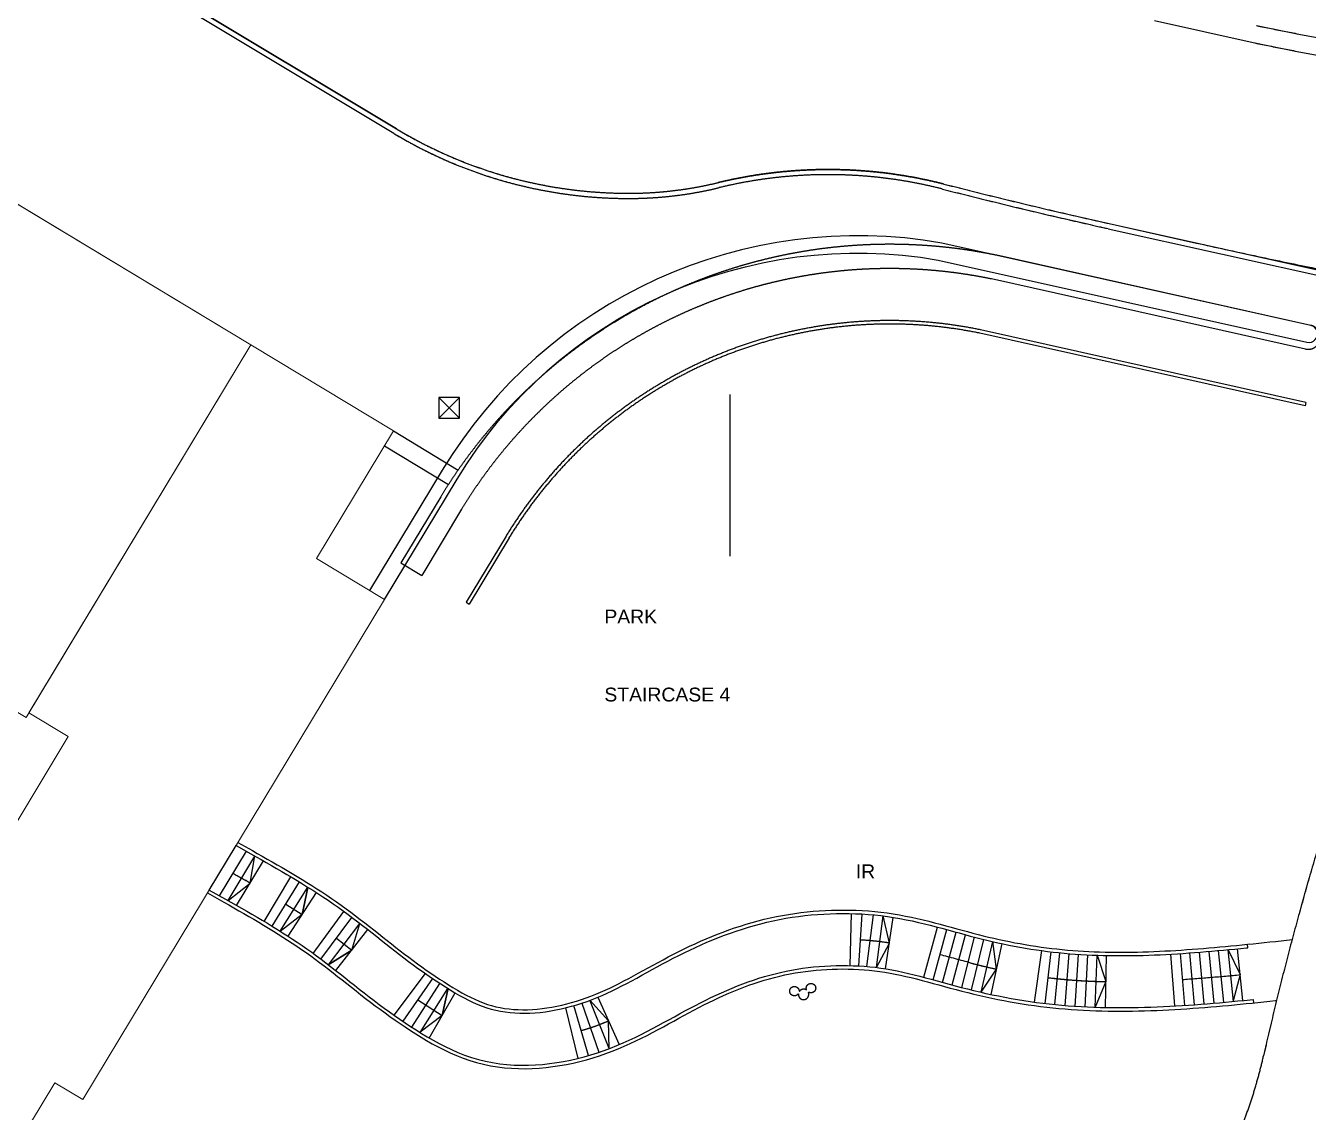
# Model space of a CAD drawing. Header units: millimetres. Extents: x 833576263 to 1668046980, y 817519639 to 1636103653.
# Drawn here: x 834183811 to 834220814, y 817874193 to 817905548 of the extents above; entities that cross this region are included whole.
import ezdxf

# ---------------------------------------------------------------- set-up
doc = ezdxf.new("R2010")
doc.units = ezdxf.units.MM
doc.header["$LTSCALE"] = 100
doc.header["$MEASUREMENT"] = 0
doc.linetypes.add('C160$0$Hidden', pattern=[9.525, 6.35, -3.175])
doc.linetypes.add('R_WKCD_PARK$0$IMPORT-ACAD_ISO02W100 _3_', pattern=[30, 24, -6])
for name, color, linetype in [('C160$0$+C160', 6, 'C160$0$Hidden'), ('R_site$0$000-structure-b', 3, 'Continuous'), ('R_Text for GBP from DLN$0$base plan(mm)$0$DLN040__', 7, 'Continuous'), ('R_Text for GBP from DLN$0$programme(mm)$0$DLN040_1', 7, 'Continuous'), ('T-TITL', 7, 'Continuous'), ('X-REF', 7, 'Continuous')]:
    doc.layers.add(name, color=color, linetype=linetype)
for name, color, linetype, lineweight in [('R_site$0$000-Architecture boundary', 2, 'Continuous', 0), ('R_WKCD_PARK$0$000-PAV-Concrete-b', 1, 'Continuous', 25), ('R_WKCD_PARK$0$PAV-ramp_stairs-b', 10, 'Continuous', 13), ('R_WKCD_PARK$0$PAV-ramp_stairs-l', 130, 'R_WKCD_PARK$0$IMPORT-ACAD_ISO02W100 _3_', 25), ('R_WKCD_PARK$0$PAV-secondary path-b', 6, 'Continuous', 18)]:
    doc.layers.add(name, color=color, linetype=linetype, lineweight=lineweight)
doc.styles.add('R_Text for GBP from DLN$0$base plan(mm)$0$Standard', font='arial.ttf')
doc.styles.add('R_Text for GBP from DLN$0$base plan(mm)$0$SWIS721 LT', font='swiss.ttf')
doc.styles.add('R_Text for GBP from DLN$0$programme(mm)$0$SWIS721 LT', font='swiss.ttf')
doc.dimstyles.new('R_Text for GBP from DLN$0$base plan(mm)$0$Standard', dxfattribs={"dimtxt": 0.35, "dimasz": 0.2, "dimexe": 0.2, "dimexo": 0.2, "dimgap": 0.09, "dimtad": 0, "dimtoh": 1, "dimdec": 4, "dimzin": 0, "dimdsep": 46, "dimtxsty": 'R_Text for GBP from DLN$0$base plan(mm)$0$Standard', "dimcen": 0.09, "dimadec": 0, "dimazin": 0, "dimtfac": 1, "dimtdec": 4, "dimtofl": 0, "dimtmove": 0, "dimatfit": 3, "dimfxl": 1, "dimtolj": 1, "dimtzin": 0, "dimarcsym": 0})

# ---------------------------------------------------------------- blocks, each defined once
blk = doc.blocks.new('R_site$0$architecture 2')
at = {"layer": 'R_site$0$000-Architecture boundary', "color": 3}
blk.add_lwpolyline([(834194.162, 817888.988), (834185.458, 817874.56), (834184.649, 817875.049), (834171.038, 817852.487), (834160.163, 817859.047), (834153.293, 817847.659), (834142.204, 817854.348), (834145.562, 817859.914), (834129.798, 817869.425), (834120.431, 817875.075), (834124.409, 817881.668), (834148.481, 817921.57), (834160.039, 817914.597), (834161.929, 817913.456), (834168.739, 817909.348), (834170.058, 817908.552), (834194.419, 817893.856), (834192.197, 817890.174)], close=True, dxfattribs=at)
at = {"layer": 'R_site$0$000-Architecture boundary'}
for points in [[(834190.309, 817896.335), (834183.903, 817885.718), (834185.038, 817885.033), (834182.119, 817880.195), (834182.997, 817879.666), (834169.359, 817857.061), (834125.52, 817883.509), (834145.149, 817916.047), (834166.727, 817903.029), (834170.058, 817908.552)], [(834190.309, 817896.335), (834183.826, 817885.589), (834171.068, 817893.286), (834177.551, 817904.032)]]:
    blk.add_lwpolyline(points, close=True, dxfattribs=at)
at = {"layer": 'R_site$0$000-structure-b'}
blk.add_lwpolyline([(834194.162, 817888.988), (834196.257, 817892.461, -0.309568), (834210.139, 817898.786), (834220.774, 817896.413, 1), (834220.883, 817896.901), (834210.237, 817899.276, 0.309798), (834195.829, 817892.719), (834193.734, 817889.247)], format="xyb", dxfattribs=at)
blk = doc.blocks.new('R_site')
at = {"xscale": 1000, "yscale": 1000, "zscale": 1000}
blk.add_blockref('R_site$0$architecture 2', (0, 0), dxfattribs=at)
blk = doc.blocks.new('R_WKCD_PARK')
for p, q in [((834194429, 817902440), (834167135, 817918840)), ((834194506, 817902569), (834167212, 817918969))]:
    blk.add_line(p, q)
for centre, radius, start, end in [((834201201, 817913712), 13000, 239.0001, 270.2332), ((834201201, 817913712), 13150, 239.0001, 270.2332), ((834206960, 817887898), 13500, 75.6757, 103.5984), ((834206960, 817887898), 13350, 75.6757, 103.5984), ((834201210, 817911670), 10957, 270.2332, 283.5984), ((834201210, 817911670), 11107, 270.2332, 283.5984)]:
    blk.add_arc(centre, radius, start, end)
at = {"layer": 'R_WKCD_PARK$0$000-PAV-Concrete-b'}
for p, q in [((834216380, 817905692), (834219218, 817905059)), ((834215040, 817899690), (834237647, 817894646)), ((834215073, 817899836), (834237679, 817894793)), ((834194419, 817893856), (834196285, 817892723)), ((834194159, 817893428), (834196006, 817892308))]:
    blk.add_line(p, q, dxfattribs=at)
for centre, radius, start, end in [((834244856, 818030386), 127422, 258.44057, 270.81328), ((834244856, 818030386), 127922, 258.43858, 270.81328), ((834250133, 818056973), 161150, 255.67567, 257.42225), ((834250133, 818056973), 161000, 255.67567, 257.42225)]:
    blk.add_arc(centre, radius, start, end, dxfattribs=at)
at = {"layer": 'R_WKCD_PARK$0$PAV-ramp_stairs-b'}
for p, q in [((834189106, 817880607), (834189882, 817881892)), ((834189405, 817880440), (834190180, 817881725)), ((834189649, 817880303), (834190425, 817881588)), ((834189893, 817880165), (834190668, 817881450)), ((834190693, 817879702), (834191460, 817880991)), ((834190925, 817879562), (834191708, 817880841)), ((834191155, 817879419), (834191954, 817880689)), ((834191383, 817879274), (834192198, 817880533)), ((834192108, 817878778), (834192992, 817879990)), ((834192327, 817878617), (834193224, 817879819)), ((834192544, 817878452), (834193453, 817879645)), ((834207596, 817878427), (834207632, 817879926)), ((834207847, 817878418), (834207941, 817879915)), ((834208077, 817878402), (834208269, 817879891)), ((834208356, 817878373), (834208548, 817879861)), ((834208616, 817878336), (834208841, 817879819)), ((834192760, 817878284), (834193678, 817879470)), ((834209726, 817878089), (834210114, 817879538)), ((834209995, 817878017), (834210386, 817879465)), ((834210263, 817877943), (834210658, 817879390)), ((834210537, 817877869), (834210925, 817879318)), ((834210816, 817877795), (834211187, 817879248)), ((834211094, 817877725), (834211452, 817879181)), ((834211374, 817877658), (834211717, 817879118)), ((834211661, 817877595), (834211977, 817879061)), ((834212919, 817877374), (834213122, 817878860)), ((834217941, 817878836), (834218085, 817877343)), ((834218217, 817878860), (834218367, 817877368)), ((834218494, 817878886), (834218647, 817877394)), ((834218927, 817877421), (834218772, 817878913)), ((834213386, 817878826), (834213210, 817877336)), ((834213503, 817877304), (834213650, 817878797)), ((834213797, 817877277), (834213914, 817878773)), ((834214083, 817877255), (834214185, 817878752)), ((834214378, 817877238), (834214450, 817878736)), ((834214665, 817877226), (834214722, 817878725)), ((834214958, 817877218), (834214989, 817878718)), ((834216838, 817878758), (834216953, 817877262)), ((834217114, 817878774), (834217237, 817877279)), ((834217389, 817878793), (834217520, 817877299)), ((834217665, 817878814), (834217803, 817877320)), ((834194440, 817876998), (834195343, 817878197)), ((834195550, 817878053), (834194693, 817876822)), ((834194949, 817876651), (834195760, 817877914)), ((834195194, 817876495), (834195987, 817877768)), ((834195456, 817876337), (834196204, 817877637)), ((834200641, 817876031), (834200089, 817877427)), ((834200318, 817877516), (834200934, 817876148)), ((834199388, 817877209), (834199740, 817875750)), ((834200044, 817875832), (834199624, 817877272)), ((834199858, 817877345), (834200345, 817875926))]:
    blk.add_line(p, q, dxfattribs=at)
at = {"layer": 'R_WKCD_PARK$0$PAV-ramp_stairs-l'}
for p, q in [((834191791, 817879904), (834191152, 817879414)), ((834193219, 817878876), (834193451, 817879642)), ((834195830, 817876986), (834195192, 817876511))]:
    blk.add_line(p, q, dxfattribs=at)
at = {"layer": 'R_WKCD_PARK$0$PAV-ramp_stairs-l', "flags": 128}
for points in [[(834189651, 817880305), (834190283, 817880810), (834190426, 817881590)], [(834191316, 817880200), (834191791, 817879904), (834191951, 817880684)], [(834208356, 817878373), (834208729, 817879077), (834208548, 817879861)], [(834192776, 817879219), (834193219, 817878876), (834192541, 817878449)], [(834211374, 817877658), (834211818, 817878326), (834211717, 817879118)], [(834218493, 817878904), (834218850, 817878166), (834218646, 817877412)], [(834214722, 817878725), (834214973, 817877965), (834214665, 817877226)], [(834195122, 817877438), (834195830, 817876986), (834196002, 817877773)], [(834200641, 817876031), (834200626, 817876832), (834200089, 817877427)]]:
    blk.add_lwpolyline(points, dxfattribs=at)
at = {"layer": 'R_WKCD_PARK$0$PAV-ramp_stairs-l'}
for centre, radius, start, end in [((834170313, 817845679), 40408, 60.3844, 61.1786), ((834207377, 817870102), 9078, 82.098, 86.7367), ((834207008, 817868655), 10564, 80.6258, 81.1958), ((834187289, 817792188), 89532, 74.59005, 75.17965), ((834215286, 817894636), 16675, 255.3904, 257.9974), ((834213591, 817931237), 53331, 273.8538, 275.659), ((834215286, 817894636), 16675, 263.1533, 268.9261), ((834198275, 817882222), 5880, 285.3753, 293.5643)]:
    blk.add_arc(centre, radius, start, end, dxfattribs=at)
at = {"layer": 'R_WKCD_PARK$0$PAV-secondary path-b'}
blk.add_line((834219226, 817877450), (834219236, 817877350), dxfattribs=at)
at = {"layer": 'R_WKCD_PARK$0$PAV-secondary path-b', "flags": 128}
for points in [[(834189882, 817881892), (834190308, 817881653), (834190456, 817881570), (834190604, 817881486), (834190753, 817881402), (834190902, 817881317), (834191051, 817881231), (834191201, 817881144), (834191350, 817881056), (834191499, 817880968), (834191648, 817880878), (834191797, 817880786), (834191945, 817880694), (834192093, 817880600), (834192241, 817880505), (834192388, 817880409), (834192534, 817880311), (834192680, 817880211), (834192825, 817880110), (834192969, 817880007), (834193112, 817879902), (834193254, 817879797), (834193394, 817879691), (834193532, 817879584), (834193668, 817879478), (834193803, 817879371), (834193937, 817879265), (834194070, 817879160), (834194202, 817879056), (834194333, 817878952), (834194463, 817878850), (834194594, 817878749), (834194724, 817878649), (834194855, 817878550), (834194986, 817878453), (834195117, 817878357), (834195249, 817878262), (834195382, 817878169), (834195515, 817878077), (834195649, 817877987), (834195784, 817877898), (834195919, 817877811), (834196055, 817877727), (834196190, 817877646), (834196324, 817877568), (834196458, 817877495), (834196590, 817877427), (834196723, 817877364), (834196854, 817877307), (834196984, 817877256), (834197114, 817877211), (834197243, 817877172), (834197375, 817877139), (834197509, 817877111), (834197645, 817877089), (834197784, 817877072), (834197925, 817877060), (834198068, 817877054), (834198213, 817877052), (834198359, 817877056), (834198507, 817877065), (834198656, 817877078), (834198806, 817877097), (834198957, 817877119), (834199108, 817877147), (834199259, 817877178), (834199410, 817877214), (834199560, 817877254), (834199710, 817877297), (834199858, 817877345), (834200006, 817877396), (834200152, 817877450), (834200296, 817877507), (834200440, 817877568), (834200583, 817877632), (834200726, 817877698), (834200868, 817877768), (834201011, 817877840), (834201154, 817877914), (834201298, 817877990), (834201442, 817878068), (834201587, 817878148), (834201734, 817878229), (834201882, 817878310), (834202031, 817878392), (834202183, 817878475), (834202336, 817878557), (834202492, 817878639), (834202650, 817878720), (834202809, 817878799), (834202971, 817878877), (834203134, 817878953), (834203298, 817879028), (834203464, 817879100), (834203631, 817879170), (834203799, 817879237), (834203969, 817879302), (834204140, 817879365), (834204312, 817879425), (834204486, 817879482), (834204661, 817879536), (834204838, 817879587), (834205016, 817879635), (834205195, 817879679), (834205374, 817879720), (834205555, 817879758), (834205737, 817879791), (834205920, 817879821), (834206103, 817879847), (834206285, 817879869), (834206468, 817879888), (834206651, 817879903), (834206834, 817879914), (834207017, 817879922), (834207199, 817879927), (834207382, 817879929), (834207564, 817879928), (834207748, 817879923), (834207931, 817879916), (834208115, 817879904), (834208300, 817879888), (834208485, 817879869), (834208669, 817879845), (834208851, 817879817), (834209032, 817879786), (834209211, 817879752), (834209389, 817879715), (834209564, 817879675), (834209737, 817879634), (834209908, 817879591), (834210077, 817879547), (834210245, 817879503), (834210411, 817879458), (834210576, 817879413), (834210739, 817879368), (834210901, 817879324), (834211061, 817879281), (834211221, 817879239), (834211380, 817879199), (834211538, 817879160), (834211697, 817879123), (834211855, 817879087), (834212014, 817879053), (834212173, 817879020), (834212332, 817878989), (834212491, 817878960), (834212650, 817878932), (834212810, 817878906), (834212969, 817878882), (834213129, 817878859), (834213289, 817878838), (834213449, 817878819), (834213609, 817878801), (834213769, 817878785), (834213930, 817878771), (834214091, 817878759), (834214252, 817878748), (834214413, 817878738), (834214575, 817878730), (834214738, 817878724), (834214900, 817878720), (834215063, 817878716), (834215226, 817878714), (834215390, 817878714), (834215554, 817878714), (834215718, 817878716), (834215882, 817878719), (834216046, 817878723), (834216211, 817878729), (834216376, 817878735), (834216541, 817878742), (834216706, 817878750), (834216871, 817878759), (834217037, 817878769), (834217202, 817878780), (834217368, 817878791), (834217533, 817878804), (834217699, 817878816), (834217865, 817878830), (834218031, 817878844), (834218198, 817878859), (834218364, 817878874), (834218531, 817878889), (834218697, 817878905), (834218864, 817878922), (834219031, 817878938), (834219070, 817878942)], [(834189933, 817881978), (834190351, 817881744), (834190493, 817881664), (834190636, 817881583), (834190779, 817881502), (834190922, 817881421), (834191065, 817881338), (834191209, 817881255), (834191353, 817881171), (834191496, 817881086), (834191640, 817880999), (834191783, 817880912), (834191927, 817880824), (834192070, 817880734), (834192212, 817880643), (834192354, 817880551), (834192496, 817880457), (834192637, 817880362), (834192777, 817880265), (834192917, 817880167), (834193056, 817880068), (834193193, 817879967), (834193330, 817879865), (834193465, 817879762), (834193598, 817879660), (834193729, 817879557), (834193859, 817879455), (834193988, 817879353), (834194115, 817879252), (834194242, 817879152), (834194367, 817879052), (834194493, 817878954), (834194618, 817878857), (834194742, 817878761), (834194867, 817878666), (834194992, 817878573), (834195118, 817878481), (834195243, 817878390), (834195369, 817878300), (834195496, 817878212), (834195623, 817878125), (834195751, 817878039), (834195880, 817877954), (834196009, 817877872), (834196137, 817877793), (834196266, 817877717), (834196393, 817877644), (834196519, 817877576), (834196644, 817877513), (834196768, 817877454), (834196891, 817877400), (834197013, 817877352), (834197134, 817877309), (834197254, 817877273), (834197375, 817877241), (834197500, 817877214), (834197626, 817877193), (834197755, 817877176), (834197885, 817877163), (834198018, 817877156), (834198153, 817877152), (834198290, 817877154), (834198428, 817877160), (834198568, 817877170), (834198708, 817877185), (834198850, 817877204), (834198992, 817877227), (834199134, 817877254), (834199277, 817877285), (834199419, 817877320), (834199561, 817877358), (834199702, 817877400), (834199842, 817877445), (834199981, 817877493), (834200119, 817877544), (834200256, 817877599), (834200393, 817877656), (834200528, 817877717), (834200664, 817877780), (834200799, 817877845), (834200935, 817877913), (834201071, 817877984), (834201208, 817878056), (834201346, 817878130), (834201484, 817878206), (834201624, 817878283), (834201766, 817878360), (834201909, 817878439), (834202053, 817878518), (834202200, 817878597), (834202349, 817878676), (834202500, 817878755), (834202653, 817878832), (834202808, 817878909), (834202964, 817878984), (834203122, 817879058), (834203281, 817879129), (834203441, 817879199), (834203603, 817879266), (834203766, 817879332), (834203930, 817879395), (834204096, 817879455), (834204263, 817879513), (834204431, 817879569), (834204601, 817879622), (834204771, 817879672), (834204943, 817879719), (834205117, 817879763), (834205291, 817879804), (834205467, 817879841), (834205643, 817879875), (834205820, 817879906), (834205997, 817879933), (834206174, 817879957), (834206352, 817879977), (834206529, 817879993), (834206706, 817880007), (834206883, 817880017), (834207060, 817880024), (834207236, 817880029), (834207414, 817880030), (834207591, 817880028), (834207769, 817880023), (834207947, 817880015), (834208126, 817880003), (834208305, 817879988), (834208484, 817879969), (834208663, 817879947), (834208840, 817879920), (834209016, 817879891), (834209190, 817879858), (834209362, 817879823), (834209532, 817879785), (834209700, 817879746), (834209866, 817879705), (834210030, 817879663), (834210193, 817879620), (834210353, 817879577), (834210512, 817879534), (834210670, 817879491), (834210826, 817879448), (834210980, 817879407), (834211134, 817879366), (834211286, 817879326), (834211438, 817879288), (834211589, 817879251), (834211740, 817879216), (834211891, 817879182), (834212042, 817879149), (834212194, 817879118), (834212346, 817879088), (834212497, 817879060), (834212649, 817879034), (834212801, 817879009), (834212953, 817878985), (834213106, 817878963), (834213258, 817878943), (834213410, 817878924), (834213563, 817878907), (834213716, 817878891), (834213869, 817878877), (834214022, 817878864), (834214176, 817878853), (834214330, 817878843), (834214484, 817878835), (834214639, 817878828), (834214794, 817878823), (834214949, 817878818), (834215105, 817878816), (834215261, 817878814), (834215417, 817878814), (834215573, 817878814), (834215730, 817878816), (834215887, 817878819), (834216044, 817878823), (834216202, 817878828), (834216359, 817878834), (834216517, 817878841), (834216675, 817878849), (834216833, 817878857), (834216991, 817878867), (834217150, 817878877), (834217308, 817878887), (834217467, 817878899), (834217626, 817878911), (834217785, 817878924), (834217944, 817878937), (834218103, 817878951), (834218262, 817878965), (834218422, 817878980), (834218582, 817878995), (834218741, 817879010), (834218901, 817879026), (834219062, 817879042), (834219222, 817879058), (834219383, 817879075), (834219544, 817879092), (834219705, 817879109), (834219866, 817879126), (834220345, 817879176)], [(834189055, 817880522), (834189524, 817880258), (834189671, 817880176), (834189817, 817880093), (834189962, 817880011), (834190107, 817879928), (834190251, 817879846), (834190394, 817879763), (834190536, 817879679), (834190677, 817879595), (834190817, 817879510), (834190957, 817879425), (834191095, 817879338), (834191233, 817879252), (834191369, 817879164), (834191504, 817879075), (834191638, 817878985), (834191771, 817878894), (834191902, 817878802), (834192033, 817878709), (834192163, 817878614), (834192292, 817878518), (834192421, 817878420), (834192551, 817878320), (834192681, 817878219), (834192811, 817878116), (834192943, 817878012), (834193075, 817877907), (834193209, 817877801), (834193343, 817877695), (834193479, 817877588), (834193616, 817877482), (834193755, 817877376), (834193895, 817877271), (834194035, 817877166), (834194178, 817877062), (834194321, 817876959), (834194466, 817876857), (834194612, 817876756), (834194761, 817876656), (834194911, 817876557), (834195063, 817876459), (834195219, 817876362), (834195378, 817876266), (834195542, 817876172), (834195709, 817876081), (834195882, 817875993), (834196059, 817875909), (834196241, 817875829), (834196429, 817875756), (834196622, 817875689), (834196818, 817875630), (834197017, 817875579), (834197218, 817875537), (834197420, 817875505), (834197621, 817875480), (834197823, 817875463), (834198024, 817875454), (834198226, 817875452), (834198426, 817875457), (834198626, 817875469), (834198825, 817875487), (834199022, 817875511), (834199219, 817875540), (834199414, 817875576), (834199608, 817875616), (834199800, 817875662), (834199990, 817875712), (834200178, 817875767), (834200363, 817875826), (834200546, 817875890), (834200726, 817875956), (834200903, 817876027), (834201077, 817876100), (834201248, 817876176), (834201415, 817876254), (834201579, 817876334), (834201740, 817876415), (834201898, 817876497), (834202053, 817876580), (834202207, 817876663), (834202357, 817876745), (834202506, 817876827), (834202653, 817876908), (834202799, 817876988), (834202943, 817877067), (834203087, 817877144), (834203230, 817877219), (834203372, 817877292), (834203515, 817877363), (834203659, 817877432), (834203803, 817877500), (834203947, 817877565), (834204092, 817877628), (834204238, 817877689), (834204384, 817877748), (834204530, 817877804), (834204677, 817877858), (834204825, 817877909), (834204972, 817877957), (834205120, 817878003), (834205268, 817878046), (834205417, 817878086), (834205565, 817878123), (834205714, 817878156), (834205862, 817878187), (834206011, 817878215), (834206161, 817878239), (834206311, 817878261), (834206462, 817878279), (834206614, 817878294), (834206767, 817878307), (834206921, 817878317), (834207075, 817878324), (834207230, 817878328), (834207385, 817878330), (834207539, 817878328), (834207693, 817878324), (834207847, 817878318), (834207999, 817878308), (834208149, 817878295), (834208299, 817878279), (834208448, 817878260), (834208597, 817878237), (834208746, 817878211), (834208897, 817878183), (834209048, 817878151), (834209202, 817878117), (834209357, 817878080), (834209513, 817878041), (834209671, 817878000), (834209830, 817877957), (834209991, 817877914), (834210154, 817877870), (834210318, 817877825), (834210484, 817877780), (834210651, 817877735), (834210821, 817877690), (834210992, 817877647), (834211164, 817877605), (834211337, 817877564), (834211510, 817877525), (834211684, 817877488), (834211858, 817877452), (834212033, 817877418), (834212208, 817877386), (834212383, 817877355), (834212559, 817877326), (834212736, 817877299), (834212912, 817877274), (834213089, 817877251), (834213266, 817877230), (834213443, 817877210), (834213620, 817877193), (834213798, 817877177), (834213975, 817877163), (834214153, 817877151), (834214330, 817877141), (834214507, 817877132), (834214684, 817877125), (834214861, 817877120), (834215037, 817877116), (834215214, 817877114), (834215390, 817877114), (834215566, 817877114), (834215742, 817877116), (834215917, 817877120), (834216092, 817877124), (834216267, 817877130), (834216441, 817877136), (834216616, 817877144), (834216789, 817877152), (834216963, 817877162), (834217136, 817877172), (834217309, 817877184), (834217482, 817877195), (834217654, 817877208), (834217826, 817877221), (834217998, 817877235), (834218169, 817877250), (834218340, 817877265), (834218511, 817877280), (834218682, 817877296), (834218852, 817877313), (834219022, 817877329), (834219192, 817877346), (834219362, 817877364), (834219531, 817877381), (834219700, 817877399), (834219869, 817877416), (834219897, 817877419)], [(834189106, 817880607), (834189580, 817880342), (834189733, 817880256), (834189885, 817880170), (834190037, 817880083), (834190188, 817879997), (834190338, 817879910), (834190488, 817879823), (834190636, 817879736), (834190784, 817879647), (834190931, 817879558), (834191076, 817879468), (834191221, 817879377), (834191364, 817879286), (834191507, 817879193), (834191648, 817879099), (834191788, 817879004), (834191927, 817878908), (834192064, 817878810), (834192200, 817878711), (834192336, 817878610), (834192471, 817878508), (834192607, 817878403), (834192743, 817878297), (834192880, 817878189), (834193017, 817878081), (834193155, 817877971), (834193295, 817877860), (834193436, 817877749), (834193577, 817877639), (834193720, 817877528), (834193865, 817877418), (834194010, 817877309), (834194157, 817877201), (834194306, 817877093), (834194455, 817876986), (834194607, 817876881), (834194760, 817876777), (834194915, 817876674), (834195072, 817876572), (834195232, 817876471), (834195396, 817876372), (834195564, 817876275), (834195736, 817876180), (834195913, 817876089), (834196094, 817876002), (834196281, 817875921), (834196473, 817875846), (834196671, 817875778), (834196872, 817875719), (834197076, 817875668), (834197282, 817875628), (834197488, 817875596), (834197694, 817875574), (834197901, 817875559), (834198107, 817875553), (834198313, 817875554), (834198519, 817875562), (834198723, 817875577), (834198927, 817875599), (834199130, 817875627), (834199331, 817875661), (834199531, 817875702), (834199728, 817875747), (834199924, 817875798), (834200118, 817875854), (834200310, 817875914), (834200499, 817875979), (834200685, 817876048), (834200868, 817876120), (834201048, 817876197), (834201224, 817876275), (834201396, 817876357), (834201566, 817876440), (834201732, 817876524), (834201895, 817876609), (834202056, 817876695), (834202214, 817876781), (834202370, 817876867), (834202525, 817876952), (834202678, 817877036), (834202830, 817877119), (834202981, 817877200), (834203131, 817877280), (834203280, 817877357), (834203430, 817877433), (834203580, 817877506), (834203732, 817877577), (834203884, 817877646), (834204037, 817877713), (834204190, 817877778), (834204344, 817877839), (834204498, 817877899), (834204653, 817877955), (834204809, 817878009), (834204965, 817878060), (834205121, 817878108), (834205278, 817878152), (834205434, 817878194), (834205591, 817878232), (834205748, 817878266), (834205906, 817878298), (834206064, 817878325), (834206222, 817878350), (834206382, 817878370), (834206542, 817878388), (834206703, 817878402), (834206865, 817878413), (834207028, 817878422), (834207191, 817878427), (834207354, 817878429), (834207518, 817878428), (834207681, 817878425), (834207843, 817878418), (834208003, 817878408), (834208163, 817878395), (834208321, 817878378), (834208479, 817878357), (834208636, 817878333), (834208794, 817878305), (834208953, 817878274), (834209114, 817878239), (834209276, 817878202), (834209440, 817878162), (834209604, 817878121), (834209770, 817878077), (834209938, 817878032), (834210107, 817877986), (834210278, 817877939), (834210450, 817877892), (834210624, 817877845), (834210800, 817877799), (834210977, 817877753), (834211156, 817877709), (834211335, 817877667), (834211515, 817877626), (834211695, 817877587), (834211876, 817877550), (834212057, 817877515), (834212239, 817877482), (834212421, 817877450), (834212604, 817877420), (834212787, 817877393), (834212970, 817877367), (834213153, 817877343), (834213337, 817877322), (834213521, 817877302), (834213705, 817877284), (834213889, 817877269), (834214073, 817877256), (834214257, 817877244), (834214441, 817877235), (834214625, 817877227), (834214809, 817877221), (834214992, 817877217), (834215175, 817877215), (834215358, 817877214), (834215541, 817877214), (834215724, 817877216), (834215906, 817877219), (834216088, 817877224), (834216270, 817877230), (834216452, 817877237), (834216633, 817877245), (834216814, 817877254), (834216994, 817877264), (834217174, 817877275), (834217354, 817877287), (834217534, 817877299), (834217713, 817877313), (834217892, 817877327), (834218071, 817877342), (834218249, 817877357), (834218427, 817877373), (834218605, 817877390), (834218783, 817877407), (834218960, 817877424), (834219137, 817877441), (834219226, 817877450)], [(834219070, 817878942), (834219060, 817879042), (834219060, 817879042)]]:
    blk.add_lwpolyline(points, dxfattribs=at)
at = {"layer": 'R_WKCD_PARK$0$PAV-secondary path-b'}
for centre, radius, start, end in [((834307274, 817856061), 89949, 154.21808, 167.30885), ((834206094, 817878847), 13765, 283.3667, 347.3089), ((834205877, 817877860), 16765, 331.3672, 347.8669)]:
    blk.add_arc(centre, radius, start, end, dxfattribs=at)
blk = doc.blocks.new('C160')
at = {"layer": 'C160$0$+C160'}
for p, q in [((834216.38, 817905.692), (834219.218, 817905.059)), ((834215.04, 817899.69), (834237.647, 817894.646)), ((834215.073, 817899.836), (834237.679, 817894.793)), ((834220.883, 817896.901), (834211.824, 817898.922)), ((834220.731, 817896.218), (834211.671, 817898.239)), ((834220.724, 817894.58), (834211.336, 817896.674)), ((834220.746, 817894.677), (834211.357, 817896.772)), ((834195.727, 817894.821), (834196.327, 817894.221)), ((834195.727, 817894.221), (834196.327, 817894.821)), ((834220.746, 817894.677), (834220.724, 817894.58)), ((834194.419, 817893.856), (834196.285, 817892.723)), ((834194.159, 817893.428), (834196.006, 817892.308)), ((834195.786, 817891.956), (834194.637, 817890.045)), ((834196.386, 817891.596), (834195.237, 817889.684)), ((834197.669, 817890.819), (834196.523, 817888.912)), ((834197.755, 817890.767), (834196.609, 817888.86)), ((834194.637, 817890.045), (834195.237, 817889.684)), ((834196.523, 817888.912), (834196.609, 817888.86))]:
    blk.add_line(p, q, dxfattribs=at)
at = {"layer": 'C160$0$+C160', "flags": 128}
blk.add_lwpolyline([(834194.506, 817902.569, 0.13713), (834201.254, 817900.712, 0.058383), (834203.786, 817901.019, -0.122442), (834210.3, 817900.978, 0.007621), (834215.073, 817899.836), (834217.587, 817899.275, 0.038691), (834244.511, 817895.421, 0.31164), (834269.346, 817910.287, 0.040968), (834277.294, 817932.38, 0.14434), (834277.109, 817940.353, -0.268021), (834278.827, 817948.27, 0.162716), (834282.431, 817956.452, 0.008292), (834282.793, 817961.225, -0.448218), (834319.9, 817990.558, 0.457869), (834347.016, 818012.708, -0.201212), (834361.771, 818045.376, -0.556126), (834375.139, 818042.082), (834374.299, 818054.161), (834370.752, 818059.543, 0.269114), (834341.019, 818012.87, -0.457869), (834320.938, 817996.468, 0.448218), (834276.804, 817961.58, -0.008292), (834276.457, 817957.005, -0.437169), (834267.016, 817949.767), (834242.235, 817954.591, 0.246462), (834229.682, 817950.831, -0.339689), (834212.144, 817948.727), (834209.579, 817943.238, -0.017138), (834213.731, 817941.122, -0.471782), (834216.013, 817928.829), (834215.31, 817927.991), (834219.906, 817924.135), (834234.755, 817941.83), (834231.881, 817944.242), (834233.364, 817945.991, -0.412648), (834244.748, 817946.956), (834250.934, 817941.765), (834254.555, 817946.08), (834265.228, 817944.003, -0.435219), (834271.501, 817933.943, -0.040968), (834263.885, 817912.773, -0.31164), (834244.899, 817901.409, -0.038691), (834218.894, 817905.131), (834216.38, 817905.692, -0.080556), (834170.302, 817924.112), (834156.903, 817932.163, -0.417001), (834154.171, 817943.344, 0.051318), (834163.382, 817962.509, -0.110939), (834168.087, 817969.907), (834172.88, 817974.68, -0.125049), (834176.312, 817976.712, -0.028198), (834169.042, 817979.326), (834163.853, 817974.158, 0.110939), (834157.737, 817964.541, -0.051318), (834149.058, 817946.483, 0.170095), (834147.082, 817937.371, -0.264959), (834143.998, 817929.966, 0.093167), (834140.781, 817926.349), (834131.426, 817910.779), (834136.569, 817907.689), (834145.505, 817922.562, -0.414211), (834156.62, 817925.333)], format="xyb", close=True, dxfattribs=at)
at = {"layer": 'C160$0$+C160'}
for points in [[(834210.263, 817900.833, 0.122442), (834203.821, 817900.874, -0.058383), (834201.255, 817900.562, -0.13713), (834194.429, 817902.44), (834167.135, 817918.84)], [(834210.3, 817900.978, 0.122442), (834203.786, 817901.019, -0.058383), (834201.254, 817900.712, -0.13713), (834194.506, 817902.569), (834167.212, 817918.969)], [(834219.323, 817905.548, 0.054039), (834246.665, 817902.976)], [(834219.218, 817905.059, 0.054047), (834246.672, 817902.476)], [(834209.276, 817865.455, 0.286472), (834219.522, 817875.823, -0.057181), (834226.279, 817895.185), (834229.289, 817894.513, 0.061658), (834222.267, 817874.337, -0.072118), (834220.591, 817869.827, 0.564382)], [(834189.793, 817881.082, -0.003465), (834190.282, 817880.809, -0.003465)], [(834207.894, 817879.165, -0.020243), (834208.625, 817879.094, -0.002487), (834208.729, 817879.077)], [(834210.191, 817878.741, -0.002573), (834211.08, 817878.501, 0.011376), (834211.818, 817878.326)], [(834217.175, 817878.027, 0.007877), (834218.85, 817878.166)], [(834213.298, 817878.081, 0.025194), (834214.973, 817877.965)]]:
    blk.add_lwpolyline(points, format="xyb", dxfattribs=at)
blk.add_lwpolyline([(834196.327, 817894.821), (834195.727, 817894.821), (834195.727, 817894.221), (834196.327, 817894.221)], close=True, dxfattribs=at)
for points in [[(834189.106, 817880.607), (834189.882, 817881.892)], [(834189.405, 817880.44), (834190.18, 817881.725)], [(834189.649, 817880.303), (834190.425, 817881.588)], [(834189.651, 817880.305), (834190.283, 817880.81), (834190.426, 817881.59)], [(834189.893, 817880.165), (834190.668, 817881.45)], [(834190.693, 817879.702), (834191.46, 817880.991)], [(834190.925, 817879.562), (834191.708, 817880.841)], [(834191.951, 817880.684), (834191.791, 817879.904), (834191.152, 817879.414)], [(834191.155, 817879.419), (834191.954, 817880.689)], [(834191.383, 817879.274), (834192.198, 817880.533)], [(834191.316, 817880.2), (834191.791, 817879.904)], [(834192.108, 817878.778), (834192.992, 817879.99)], [(834192.327, 817878.617), (834193.224, 817879.819)], [(834192.541, 817878.449), (834193.219, 817878.876), (834193.451, 817879.642)], [(834192.544, 817878.452), (834193.453, 817879.645)], [(834207.596, 817878.427), (834207.632, 817879.926)], [(834207.847, 817878.418), (834207.941, 817879.915)], [(834208.077, 817878.402), (834208.269, 817879.891)], [(834208.356, 817878.373), (834208.548, 817879.861)], [(834208.356, 817878.373), (834208.729, 817879.077), (834208.548, 817879.861)], [(834208.616, 817878.336), (834208.841, 817879.819)], [(834192.76, 817878.284), (834193.678, 817879.47)], [(834192.776, 817879.219), (834193.219, 817878.876)], [(834209.726, 817878.089), (834210.114, 817879.538)], [(834209.995, 817878.017), (834210.386, 817879.465)], [(834210.263, 817877.943), (834210.658, 817879.39)], [(834210.537, 817877.869), (834210.925, 817879.318)], [(834210.816, 817877.795), (834211.187, 817879.248)], [(834211.094, 817877.725), (834211.452, 817879.181)], [(834211.374, 817877.658), (834211.717, 817879.118)], [(834211.374, 817877.658), (834211.818, 817878.326), (834211.717, 817879.118)], [(834211.661, 817877.595), (834211.977, 817879.061)], [(834212.919, 817877.374), (834213.122, 817878.86)], [(834217.941, 817878.836), (834218.085, 817877.343)], [(834218.217, 817878.86), (834218.367, 817877.368)], [(834218.493, 817878.904), (834218.85, 817878.166), (834218.646, 817877.412)], [(834218.494, 817878.886), (834218.647, 817877.394)], [(834218.927, 817877.421), (834218.772, 817878.913)], [(834219.07, 817878.942), (834219.06, 817879.042), (834219.06, 817879.042)], [(834213.386, 817878.826), (834213.21, 817877.336)], [(834213.503, 817877.304), (834213.65, 817878.797)], [(834213.797, 817877.277), (834213.914, 817878.773)], [(834214.083, 817877.255), (834214.185, 817878.752)], [(834214.378, 817877.238), (834214.45, 817878.736)], [(834214.665, 817877.226), (834214.722, 817878.725)], [(834214.722, 817878.725), (834214.973, 817877.965), (834214.665, 817877.226)], [(834214.958, 817877.218), (834214.989, 817878.718)], [(834216.838, 817878.758), (834216.953, 817877.262)], [(834217.114, 817878.774), (834217.237, 817877.279)], [(834217.389, 817878.793), (834217.52, 817877.299)], [(834217.665, 817878.814), (834217.803, 817877.32)], [(834194.44, 817876.998), (834195.343, 817878.197)], [(834195.55, 817878.053), (834194.693, 817876.822)], [(834194.949, 817876.651), (834195.76, 817877.914)], [(834196.002, 817877.773), (834195.83, 817876.986), (834195.192, 817876.511)], [(834195.194, 817876.495), (834195.987, 817877.768)], [(834195.122, 817877.438), (834195.83, 817876.986)], [(834195.456, 817876.337), (834196.204, 817877.637)], [(834200.641, 817876.031), (834200.089, 817877.427)], [(834200.641, 817876.031), (834200.626, 817876.832), (834200.089, 817877.427)], [(834200.318, 817877.516), (834200.934, 817876.148)], [(834219.226, 817877.45), (834219.236, 817877.35)], [(834199.388, 817877.209), (834199.74, 817875.75)], [(834200.044, 817875.832), (834199.624, 817877.272)], [(834199.858, 817877.345), (834200.345, 817875.926)]]:
    blk.add_lwpolyline(points, dxfattribs=at)
at = {"layer": 'C160$0$+C160', "flags": 128}
for points in [[(834189.882, 817881.892), (834190.308, 817881.653), (834190.456, 817881.57), (834190.604, 817881.486), (834190.753, 817881.402), (834190.902, 817881.317), (834191.051, 817881.231), (834191.201, 817881.144), (834191.35, 817881.056), (834191.499, 817880.968), (834191.648, 817880.878), (834191.797, 817880.786), (834191.945, 817880.694), (834192.093, 817880.6), (834192.241, 817880.505), (834192.388, 817880.409), (834192.534, 817880.311), (834192.68, 817880.211), (834192.825, 817880.11), (834192.969, 817880.007), (834193.112, 817879.902), (834193.254, 817879.797), (834193.394, 817879.691), (834193.532, 817879.584), (834193.668, 817879.478), (834193.803, 817879.371), (834193.937, 817879.265), (834194.07, 817879.16), (834194.202, 817879.056), (834194.333, 817878.952), (834194.463, 817878.85), (834194.594, 817878.749), (834194.724, 817878.649), (834194.855, 817878.55), (834194.986, 817878.453), (834195.117, 817878.357), (834195.249, 817878.262), (834195.382, 817878.169), (834195.515, 817878.077), (834195.649, 817877.987), (834195.784, 817877.898), (834195.919, 817877.811), (834196.055, 817877.727), (834196.19, 817877.646), (834196.324, 817877.568), (834196.458, 817877.495), (834196.59, 817877.427), (834196.723, 817877.364), (834196.854, 817877.307), (834196.984, 817877.256), (834197.114, 817877.211), (834197.243, 817877.172), (834197.375, 817877.139), (834197.509, 817877.111), (834197.645, 817877.089), (834197.784, 817877.072), (834197.925, 817877.06), (834198.068, 817877.054), (834198.213, 817877.052), (834198.359, 817877.056), (834198.507, 817877.065), (834198.656, 817877.078), (834198.806, 817877.097), (834198.957, 817877.119), (834199.108, 817877.147), (834199.259, 817877.178), (834199.41, 817877.214), (834199.56, 817877.254), (834199.71, 817877.297), (834199.858, 817877.345), (834200.006, 817877.396), (834200.152, 817877.45), (834200.296, 817877.507), (834200.44, 817877.568), (834200.583, 817877.632), (834200.726, 817877.698), (834200.868, 817877.768), (834201.011, 817877.84), (834201.154, 817877.914), (834201.298, 817877.99), (834201.442, 817878.068), (834201.587, 817878.148), (834201.734, 817878.229), (834201.882, 817878.31), (834202.031, 817878.392), (834202.183, 817878.475), (834202.336, 817878.557), (834202.492, 817878.639), (834202.65, 817878.72), (834202.809, 817878.799), (834202.971, 817878.877), (834203.134, 817878.953), (834203.298, 817879.028), (834203.464, 817879.1), (834203.631, 817879.17), (834203.799, 817879.237), (834203.969, 817879.302), (834204.14, 817879.365), (834204.312, 817879.425), (834204.486, 817879.482), (834204.661, 817879.536), (834204.838, 817879.587), (834205.016, 817879.635), (834205.195, 817879.679), (834205.374, 817879.72), (834205.555, 817879.758), (834205.737, 817879.791), (834205.92, 817879.821), (834206.103, 817879.847), (834206.285, 817879.869), (834206.468, 817879.888), (834206.651, 817879.903), (834206.834, 817879.914), (834207.017, 817879.922), (834207.199, 817879.927), (834207.382, 817879.929), (834207.564, 817879.928), (834207.748, 817879.923), (834207.931, 817879.916), (834208.115, 817879.904), (834208.3, 817879.888), (834208.485, 817879.869), (834208.669, 817879.845), (834208.851, 817879.817), (834209.032, 817879.786), (834209.211, 817879.752), (834209.389, 817879.715), (834209.564, 817879.675), (834209.737, 817879.634), (834209.908, 817879.591), (834210.077, 817879.547), (834210.245, 817879.503), (834210.411, 817879.458), (834210.576, 817879.413), (834210.739, 817879.368), (834210.901, 817879.324), (834211.061, 817879.281), (834211.221, 817879.239), (834211.38, 817879.199), (834211.538, 817879.16), (834211.697, 817879.123), (834211.855, 817879.087), (834212.014, 817879.053), (834212.173, 817879.02), (834212.332, 817878.989), (834212.491, 817878.96), (834212.65, 817878.932), (834212.81, 817878.906), (834212.969, 817878.882), (834213.129, 817878.859), (834213.289, 817878.838), (834213.449, 817878.819), (834213.609, 817878.801), (834213.769, 817878.785), (834213.93, 817878.771), (834214.091, 817878.759), (834214.252, 817878.748), (834214.413, 817878.738), (834214.575, 817878.73), (834214.738, 817878.724), (834214.9, 817878.72), (834215.063, 817878.716), (834215.226, 817878.714), (834215.39, 817878.714), (834215.554, 817878.714), (834215.718, 817878.716), (834215.882, 817878.719), (834216.046, 817878.723), (834216.211, 817878.729), (834216.376, 817878.735), (834216.541, 817878.742), (834216.706, 817878.75), (834216.871, 817878.759), (834217.037, 817878.769), (834217.202, 817878.78), (834217.368, 817878.791), (834217.533, 817878.804), (834217.699, 817878.816), (834217.865, 817878.83), (834218.031, 817878.844), (834218.198, 817878.859), (834218.364, 817878.874), (834218.531, 817878.889), (834218.697, 817878.905), (834218.864, 817878.922), (834219.031, 817878.938), (834219.07, 817878.942)], [(834189.933, 817881.978), (834190.351, 817881.744), (834190.493, 817881.664), (834190.636, 817881.583), (834190.779, 817881.502), (834190.922, 817881.421), (834191.065, 817881.338), (834191.209, 817881.255), (834191.353, 817881.171), (834191.496, 817881.086), (834191.64, 817880.999), (834191.783, 817880.912), (834191.927, 817880.824), (834192.07, 817880.734), (834192.212, 817880.643), (834192.354, 817880.551), (834192.496, 817880.457), (834192.637, 817880.362), (834192.777, 817880.265), (834192.917, 817880.167), (834193.056, 817880.068), (834193.193, 817879.967), (834193.33, 817879.865), (834193.465, 817879.762), (834193.598, 817879.66), (834193.729, 817879.557), (834193.859, 817879.455), (834193.988, 817879.353), (834194.115, 817879.252), (834194.242, 817879.152), (834194.367, 817879.052), (834194.493, 817878.954), (834194.618, 817878.857), (834194.742, 817878.761), (834194.867, 817878.666), (834194.992, 817878.573), (834195.118, 817878.481), (834195.243, 817878.39), (834195.369, 817878.3), (834195.496, 817878.212), (834195.623, 817878.125), (834195.751, 817878.039), (834195.88, 817877.954), (834196.009, 817877.872), (834196.137, 817877.793), (834196.266, 817877.717), (834196.393, 817877.644), (834196.519, 817877.576), (834196.644, 817877.513), (834196.768, 817877.454), (834196.891, 817877.4), (834197.013, 817877.352), (834197.134, 817877.309), (834197.254, 817877.273), (834197.375, 817877.241), (834197.5, 817877.214), (834197.626, 817877.193), (834197.755, 817877.176), (834197.885, 817877.163), (834198.018, 817877.156), (834198.153, 817877.152), (834198.29, 817877.154), (834198.428, 817877.16), (834198.568, 817877.17), (834198.708, 817877.185), (834198.85, 817877.204), (834198.992, 817877.227), (834199.134, 817877.254), (834199.277, 817877.285), (834199.419, 817877.32), (834199.561, 817877.358), (834199.702, 817877.4), (834199.842, 817877.445), (834199.981, 817877.493), (834200.119, 817877.544), (834200.256, 817877.599), (834200.393, 817877.656), (834200.528, 817877.717), (834200.664, 817877.78), (834200.799, 817877.845), (834200.935, 817877.913), (834201.071, 817877.984), (834201.208, 817878.056), (834201.346, 817878.13), (834201.484, 817878.206), (834201.624, 817878.283), (834201.766, 817878.36), (834201.909, 817878.439), (834202.053, 817878.518), (834202.2, 817878.597), (834202.349, 817878.676), (834202.5, 817878.755), (834202.653, 817878.832), (834202.808, 817878.909), (834202.964, 817878.984), (834203.122, 817879.058), (834203.281, 817879.129), (834203.441, 817879.199), (834203.603, 817879.266), (834203.766, 817879.332), (834203.93, 817879.395), (834204.096, 817879.455), (834204.263, 817879.513), (834204.431, 817879.569), (834204.601, 817879.622), (834204.771, 817879.672), (834204.943, 817879.719), (834205.117, 817879.763), (834205.291, 817879.804), (834205.467, 817879.841), (834205.643, 817879.875), (834205.82, 817879.906), (834205.997, 817879.933), (834206.174, 817879.957), (834206.352, 817879.977), (834206.529, 817879.993), (834206.706, 817880.007), (834206.883, 817880.017), (834207.06, 817880.024), (834207.236, 817880.029), (834207.414, 817880.03), (834207.591, 817880.028), (834207.769, 817880.023), (834207.947, 817880.015), (834208.126, 817880.003), (834208.305, 817879.988), (834208.484, 817879.969), (834208.663, 817879.947), (834208.84, 817879.92), (834209.016, 817879.891), (834209.19, 817879.858), (834209.362, 817879.823), (834209.532, 817879.785), (834209.7, 817879.746), (834209.866, 817879.705), (834210.03, 817879.663), (834210.193, 817879.62), (834210.353, 817879.577), (834210.512, 817879.534), (834210.67, 817879.491), (834210.826, 817879.448), (834210.98, 817879.407), (834211.134, 817879.366), (834211.286, 817879.326), (834211.438, 817879.288), (834211.589, 817879.251), (834211.74, 817879.216), (834211.891, 817879.182), (834212.042, 817879.149), (834212.194, 817879.118), (834212.346, 817879.088), (834212.497, 817879.06), (834212.649, 817879.034), (834212.801, 817879.009), (834212.953, 817878.985), (834213.106, 817878.963), (834213.258, 817878.943), (834213.41, 817878.924), (834213.563, 817878.907), (834213.716, 817878.891), (834213.869, 817878.877), (834214.022, 817878.864), (834214.176, 817878.853), (834214.33, 817878.843), (834214.484, 817878.835), (834214.639, 817878.828), (834214.794, 817878.823), (834214.949, 817878.818), (834215.105, 817878.816), (834215.261, 817878.814), (834215.417, 817878.814), (834215.573, 817878.814), (834215.73, 817878.816), (834215.887, 817878.819), (834216.044, 817878.823), (834216.202, 817878.828), (834216.359, 817878.834), (834216.517, 817878.841), (834216.675, 817878.849), (834216.833, 817878.857), (834216.991, 817878.867), (834217.15, 817878.877), (834217.308, 817878.887), (834217.467, 817878.899), (834217.626, 817878.911), (834217.785, 817878.924), (834217.944, 817878.937), (834218.103, 817878.951), (834218.262, 817878.965), (834218.422, 817878.98), (834218.582, 817878.995), (834218.741, 817879.01), (834218.901, 817879.026), (834219.062, 817879.042), (834219.222, 817879.058), (834219.383, 817879.075), (834219.544, 817879.092), (834219.705, 817879.109), (834219.866, 817879.126), (834220.345, 817879.176)], [(834189.055, 817880.522), (834189.524, 817880.258), (834189.671, 817880.176), (834189.817, 817880.093), (834189.962, 817880.011), (834190.107, 817879.928), (834190.251, 817879.846), (834190.394, 817879.763), (834190.536, 817879.679), (834190.677, 817879.595), (834190.817, 817879.51), (834190.957, 817879.425), (834191.095, 817879.338), (834191.233, 817879.252), (834191.369, 817879.164), (834191.504, 817879.075), (834191.638, 817878.985), (834191.771, 817878.894), (834191.902, 817878.802), (834192.033, 817878.709), (834192.163, 817878.614), (834192.292, 817878.518), (834192.421, 817878.42), (834192.551, 817878.32), (834192.681, 817878.219), (834192.811, 817878.116), (834192.943, 817878.012), (834193.075, 817877.907), (834193.209, 817877.801), (834193.343, 817877.695), (834193.479, 817877.588), (834193.616, 817877.482), (834193.755, 817877.376), (834193.895, 817877.271), (834194.035, 817877.166), (834194.178, 817877.062), (834194.321, 817876.959), (834194.466, 817876.857), (834194.612, 817876.756), (834194.761, 817876.656), (834194.911, 817876.557), (834195.063, 817876.459), (834195.219, 817876.362), (834195.378, 817876.266), (834195.542, 817876.172), (834195.709, 817876.081), (834195.882, 817875.993), (834196.059, 817875.909), (834196.241, 817875.829), (834196.429, 817875.756), (834196.622, 817875.689), (834196.818, 817875.63), (834197.017, 817875.579), (834197.218, 817875.537), (834197.42, 817875.505), (834197.621, 817875.48), (834197.823, 817875.463), (834198.024, 817875.454), (834198.226, 817875.452), (834198.426, 817875.457), (834198.626, 817875.469), (834198.825, 817875.487), (834199.022, 817875.511), (834199.219, 817875.54), (834199.414, 817875.576), (834199.608, 817875.616), (834199.8, 817875.662), (834199.99, 817875.712), (834200.178, 817875.767), (834200.363, 817875.826), (834200.546, 817875.89), (834200.726, 817875.956), (834200.903, 817876.027), (834201.077, 817876.1), (834201.248, 817876.176), (834201.415, 817876.254), (834201.579, 817876.334), (834201.74, 817876.415), (834201.898, 817876.497), (834202.053, 817876.58), (834202.207, 817876.663), (834202.357, 817876.745), (834202.506, 817876.827), (834202.653, 817876.908), (834202.799, 817876.988), (834202.943, 817877.067), (834203.087, 817877.144), (834203.23, 817877.219), (834203.372, 817877.292), (834203.515, 817877.363), (834203.659, 817877.432), (834203.803, 817877.5), (834203.947, 817877.565), (834204.092, 817877.628), (834204.238, 817877.689), (834204.384, 817877.748), (834204.53, 817877.804), (834204.677, 817877.858), (834204.825, 817877.909), (834204.972, 817877.957), (834205.12, 817878.003), (834205.268, 817878.046), (834205.417, 817878.086), (834205.565, 817878.123), (834205.714, 817878.156), (834205.862, 817878.187), (834206.011, 817878.215), (834206.161, 817878.239), (834206.311, 817878.261), (834206.462, 817878.279), (834206.614, 817878.294), (834206.767, 817878.307), (834206.921, 817878.317), (834207.075, 817878.324), (834207.23, 817878.328), (834207.385, 817878.33), (834207.539, 817878.328), (834207.693, 817878.324), (834207.847, 817878.318), (834207.999, 817878.308), (834208.149, 817878.295), (834208.299, 817878.279), (834208.448, 817878.26), (834208.597, 817878.237), (834208.746, 817878.211), (834208.897, 817878.183), (834209.048, 817878.151), (834209.202, 817878.117), (834209.357, 817878.08), (834209.513, 817878.041), (834209.671, 817878), (834209.83, 817877.957), (834209.991, 817877.914), (834210.154, 817877.87), (834210.318, 817877.825), (834210.484, 817877.78), (834210.651, 817877.735), (834210.821, 817877.69), (834210.992, 817877.647), (834211.164, 817877.605), (834211.337, 817877.564), (834211.51, 817877.525), (834211.684, 817877.488), (834211.858, 817877.452), (834212.033, 817877.418), (834212.208, 817877.386), (834212.383, 817877.355), (834212.559, 817877.326), (834212.736, 817877.299), (834212.912, 817877.274), (834213.089, 817877.251), (834213.266, 817877.23), (834213.443, 817877.21), (834213.62, 817877.193), (834213.798, 817877.177), (834213.975, 817877.163), (834214.153, 817877.151), (834214.33, 817877.141), (834214.507, 817877.132), (834214.684, 817877.125), (834214.861, 817877.12), (834215.037, 817877.116), (834215.214, 817877.114), (834215.39, 817877.114), (834215.566, 817877.114), (834215.742, 817877.116), (834215.917, 817877.12), (834216.092, 817877.124), (834216.267, 817877.13), (834216.441, 817877.136), (834216.616, 817877.144), (834216.789, 817877.152), (834216.963, 817877.162), (834217.136, 817877.172), (834217.309, 817877.184), (834217.482, 817877.195), (834217.654, 817877.208), (834217.826, 817877.221), (834217.998, 817877.235), (834218.169, 817877.25), (834218.34, 817877.265), (834218.511, 817877.28), (834218.682, 817877.296), (834218.852, 817877.313), (834219.022, 817877.329), (834219.192, 817877.346), (834219.362, 817877.364), (834219.531, 817877.381), (834219.7, 817877.399), (834219.869, 817877.416), (834219.897, 817877.419)], [(834189.106, 817880.607), (834189.58, 817880.342), (834189.733, 817880.256), (834189.885, 817880.17), (834190.037, 817880.083), (834190.188, 817879.997), (834190.338, 817879.91), (834190.488, 817879.823), (834190.636, 817879.736), (834190.784, 817879.647), (834190.931, 817879.558), (834191.076, 817879.468), (834191.221, 817879.377), (834191.364, 817879.286), (834191.507, 817879.193), (834191.648, 817879.099), (834191.788, 817879.004), (834191.927, 817878.908), (834192.064, 817878.81), (834192.2, 817878.711), (834192.336, 817878.61), (834192.471, 817878.508), (834192.607, 817878.403), (834192.743, 817878.297), (834192.88, 817878.189), (834193.017, 817878.081), (834193.155, 817877.971), (834193.295, 817877.86), (834193.436, 817877.749), (834193.577, 817877.639), (834193.72, 817877.528), (834193.865, 817877.418), (834194.01, 817877.309), (834194.157, 817877.201), (834194.306, 817877.093), (834194.455, 817876.986), (834194.607, 817876.881), (834194.76, 817876.777), (834194.915, 817876.674), (834195.072, 817876.572), (834195.232, 817876.471), (834195.396, 817876.372), (834195.564, 817876.275), (834195.736, 817876.18), (834195.913, 817876.089), (834196.094, 817876.002), (834196.281, 817875.921), (834196.473, 817875.846), (834196.671, 817875.778), (834196.872, 817875.719), (834197.076, 817875.668), (834197.282, 817875.628), (834197.488, 817875.596), (834197.694, 817875.574), (834197.901, 817875.559), (834198.107, 817875.553), (834198.313, 817875.554), (834198.519, 817875.562), (834198.723, 817875.577), (834198.927, 817875.599), (834199.13, 817875.627), (834199.331, 817875.661), (834199.531, 817875.702), (834199.728, 817875.747), (834199.924, 817875.798), (834200.118, 817875.854), (834200.31, 817875.914), (834200.499, 817875.979), (834200.685, 817876.048), (834200.868, 817876.12), (834201.048, 817876.197), (834201.224, 817876.275), (834201.396, 817876.357), (834201.566, 817876.44), (834201.732, 817876.524), (834201.895, 817876.609), (834202.056, 817876.695), (834202.214, 817876.781), (834202.37, 817876.867), (834202.525, 817876.952), (834202.678, 817877.036), (834202.83, 817877.119), (834202.981, 817877.2), (834203.131, 817877.28), (834203.28, 817877.357), (834203.43, 817877.433), (834203.58, 817877.506), (834203.732, 817877.577), (834203.884, 817877.646), (834204.037, 817877.713), (834204.19, 817877.778), (834204.344, 817877.839), (834204.498, 817877.899), (834204.653, 817877.955), (834204.809, 817878.009), (834204.965, 817878.06), (834205.121, 817878.108), (834205.278, 817878.152), (834205.434, 817878.194), (834205.591, 817878.232), (834205.748, 817878.266), (834205.906, 817878.298), (834206.064, 817878.325), (834206.222, 817878.35), (834206.382, 817878.37), (834206.542, 817878.388), (834206.703, 817878.402), (834206.865, 817878.413), (834207.028, 817878.422), (834207.191, 817878.427), (834207.354, 817878.429), (834207.518, 817878.428), (834207.681, 817878.425), (834207.843, 817878.418), (834208.003, 817878.408), (834208.163, 817878.395), (834208.321, 817878.378), (834208.479, 817878.357), (834208.636, 817878.333), (834208.794, 817878.305), (834208.953, 817878.274), (834209.114, 817878.239), (834209.276, 817878.202), (834209.44, 817878.162), (834209.604, 817878.121), (834209.77, 817878.077), (834209.938, 817878.032), (834210.107, 817877.986), (834210.278, 817877.939), (834210.45, 817877.892), (834210.624, 817877.845), (834210.8, 817877.799), (834210.977, 817877.753), (834211.156, 817877.709), (834211.335, 817877.667), (834211.515, 817877.626), (834211.695, 817877.587), (834211.876, 817877.55), (834212.057, 817877.515), (834212.239, 817877.482), (834212.421, 817877.45), (834212.604, 817877.42), (834212.787, 817877.393), (834212.97, 817877.367), (834213.153, 817877.343), (834213.337, 817877.322), (834213.521, 817877.302), (834213.705, 817877.284), (834213.889, 817877.269), (834214.073, 817877.256), (834214.257, 817877.244), (834214.441, 817877.235), (834214.625, 817877.227), (834214.809, 817877.221), (834214.992, 817877.217), (834215.175, 817877.215), (834215.358, 817877.214), (834215.541, 817877.214), (834215.724, 817877.216), (834215.906, 817877.219), (834216.088, 817877.224), (834216.27, 817877.23), (834216.452, 817877.237), (834216.633, 817877.245), (834216.814, 817877.254), (834216.994, 817877.264), (834217.174, 817877.275), (834217.354, 817877.287), (834217.534, 817877.299), (834217.713, 817877.313), (834217.892, 817877.327), (834218.071, 817877.342), (834218.249, 817877.357), (834218.427, 817877.373), (834218.605, 817877.39), (834218.783, 817877.407), (834218.96, 817877.424), (834219.137, 817877.441), (834219.226, 817877.45)]]:
    blk.add_lwpolyline(points, dxfattribs=at)
at = {"layer": 'C160$0$+C160'}
for centre, radius, start, end in [((834250.133, 818056.973), 161.15, 255.67567, 257.42225), ((834250.133, 818056.973), 161, 255.67567, 257.42225), ((834208.743, 817884.069), 15.169, 78.2815, 148.6723), ((834208.743, 817884.069), 14.469, 78.3237, 148.6563), ((834208.743, 817884.069), 12.969, 78.3744, 148.6369), ((834208.743, 817884.069), 12.869, 78.3781, 148.6355), ((834220.807, 817896.559), 0.35, 257.4222, 77.4222), ((834206.253, 817877.596), 0.15, 55.3157, 145.5565), ((834206.253, 817877.596), 0.15, 175.3157, 25.5565), ((834198.275, 817882.222), 5.88, 285.3753, 293.5643)]:
    blk.add_arc(centre, radius, start, end, dxfattribs=at)
for points in [[(834206.092, 817877.602), (834206.057, 817877.56), (834205.998, 817877.542), (834205.943, 817877.562), (834205.872, 817877.587), (834205.836, 817877.664), (834205.861, 817877.735), (834205.886, 817877.806), (834205.963, 817877.843), (834206.034, 817877.817), (834206.089, 817877.798), (834206.124, 817877.747), (834206.124, 817877.691)], [(834206.339, 817877.731), (834206.32, 817877.783), (834206.334, 817877.843), (834206.378, 817877.881), (834206.435, 817877.929), (834206.521, 817877.923), (834206.57, 817877.866), (834206.618, 817877.809), (834206.611, 817877.723), (834206.554, 817877.674), (834206.51, 817877.636), (834206.448, 817877.632), (834206.4, 817877.659)]]:
    blk.add_open_spline(points, degree=3, knots=[0, 0, 0, 0, 1, 1, 1, 2, 2, 2, 3, 3, 3, 4, 4, 4, 4], dxfattribs=at)
blk = doc.blocks.new('R_Text for GBP from DLN')
at = {"layer": 'R_Text for GBP from DLN$0$base plan(mm)$0$DLN040__', "style": 'R_Text for GBP from DLN$0$base plan(mm)$0$SWIS721 LT'}
blk.add_text('IR', height=400, dxfattribs=at).set_placement((834207759, 817880947))
at = {"layer": 'R_Text for GBP from DLN$0$programme(mm)$0$DLN040_1', "style": 'R_Text for GBP from DLN$0$programme(mm)$0$SWIS721 LT'}
for s, p in [('PARK', (834200506, 817888298, 0)), ('STAIRCASE 4', (834200506, 817886048, 0))]:
    blk.add_text(s, height=400, dxfattribs=at).set_placement(p)
at = {"layer": 'R_Text for GBP from DLN$0$base plan(mm)$0$DLN040__', "color": 1}
blk.add_leader([(834204128, 817894907), (834204128, 817890245)], dimstyle='R_Text for GBP from DLN$0$base plan(mm)$0$Standard', override={"dimasz": 0.75}, dxfattribs=at)

msp = doc.modelspace()

# ---------------------------------------------------------------- block references
at = {"layer": 'X-REF'}
msp.add_blockref('R_site', (0, 0), dxfattribs=at)

# ---------------------------------------------------------------- next in the draw order: block references
msp.add_blockref('R_WKCD_PARK', (0, 0), dxfattribs=at)

# ---------------------------------------------------------------- next in the draw order: block references
at = {"layer": 'X-REF', "xscale": 1000, "yscale": 1000, "zscale": 1000}
msp.add_blockref('C160', (0, 0), dxfattribs=at)

# ---------------------------------------------------------------- next in the draw order: block references
at = {"layer": 'T-TITL'}
msp.add_blockref('R_Text for GBP from DLN', (0, 0), dxfattribs=at)
at = {"layer": 'X-REF'}
msp.add_blockref('R_Text for GBP from DLN', (0, 0), dxfattribs=at)

doc.saveas('drawing.dxf')
